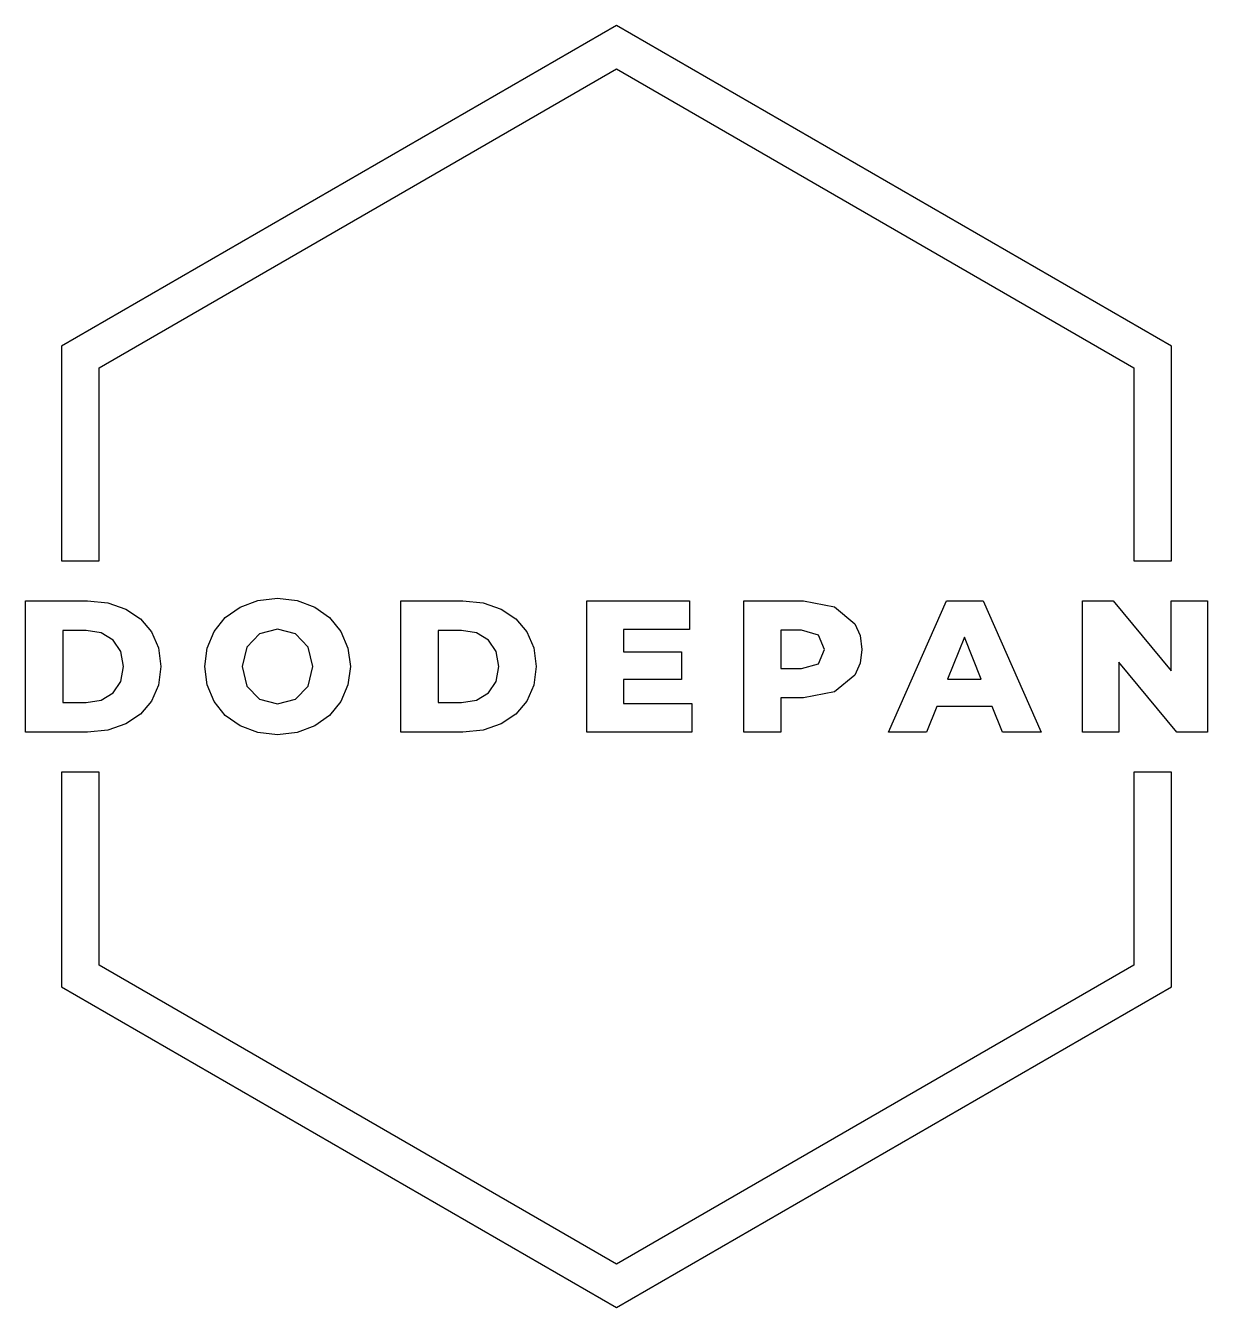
# Model space of a CAD drawing. Extents: x 0 to 45, y 0 to 48.8.
import ezdxf

# ---------------------------------------------------------------- set-up
doc = ezdxf.new("R2010")
doc.units = 0

msp = doc.modelspace()

# ---------------------------------------------------------------- linework, layer by layer
at = {"layer": 'Layer 1'}
for p, q in [((22.499902, 48.802165), (1.368101, 36.601853)), ((43.631934, 36.601853), (22.499902, 48.802165)), ((2.795645, 35.777152), (22.499902, 47.152995)), ((22.499902, 47.152995), (42.204163, 35.777152)), ((1.368101, 36.601853), (1.368101, 28.424725)), ((43.631934, 28.424725), (43.631934, 36.601853)), ((2.795645, 28.424725), (2.795645, 35.777152)), ((42.204163, 35.777152), (42.204163, 28.424725)), ((1.368101, 28.424725), (2.795645, 28.424725)), ((42.204163, 28.424725), (43.631934, 28.424725)), ((-0.000003, 26.89677), (2.360225, 26.89677)), ((-0.000003, 21.90535), (-0.000003, 26.89677)), ((2.360225, 26.89677), (3.133895, 26.820116)), ((8.16552, 26.66146), (8.839361, 26.912813)), ((8.839361, 26.912813), (9.59164, 26.996598)), ((9.59164, 26.996598), (10.342135, 26.912813)), ((10.342135, 26.912813), (11.010629, 26.66146)), ((14.291695, 26.89677), (16.651924, 26.89677)), ((14.291695, 21.90535), (14.291695, 26.89677)), ((16.651924, 26.89677), (17.425594, 26.820116)), ((21.366237, 21.905353), (21.366237, 26.896773)), ((21.366237, 26.896773), (25.280933, 26.896773)), ((25.280933, 26.896773), (25.280933, 25.805791)), ((27.34267, 21.905353), (27.34267, 26.896773)), ((27.34267, 26.896773), (29.624463, 26.896772)), ((29.624463, 26.896772), (30.80101, 26.668593)), ((32.862739, 21.905353), (35.066093, 26.896772)), ((35.066093, 26.896772), (36.45656, 26.896772)), ((36.45656, 26.896772), (38.667046, 21.905353)), ((40.251019, 21.905353), (40.251019, 26.896773)), ((40.251019, 26.896773), (41.413308, 26.896773)), ((41.413308, 26.896773), (43.616662, 24.237059)), ((43.616662, 26.89677), (45.000002, 26.896772)), ((43.616662, 24.237059), (43.616662, 26.89677)), ((45.000002, 26.896772), (45.000002, 21.905353)), ((3.133895, 26.820116), (3.814867, 26.590154)), ((3.814867, 26.590154), (4.378185, 26.219363)), ((7.603985, 26.262146), (8.16552, 26.66146)), ((11.010629, 26.66146), (11.575729, 26.262146)), ((17.425594, 26.820116), (18.106566, 26.590154)), ((18.106566, 26.590154), (18.669883, 26.219363)), ((30.80101, 26.668593), (31.571118, 26.026839)), ((4.378185, 26.219363), (4.79889, 25.720221)), ((7.174367, 25.734482), (7.603985, 26.262146)), ((11.575729, 26.262146), (12.001782, 25.734482)), ((18.669883, 26.219363), (19.090589, 25.720221)), ((31.571118, 26.026839), (31.774339, 25.575829)), ((2.30318, 25.770135), (1.411856, 25.770135)), ((1.411856, 25.770135), (1.411856, 23.031985)), ((2.880759, 25.67922), (2.30318, 25.770135)), ((3.329987, 25.406475), (2.880759, 25.67922)), ((3.624123, 24.973291), (3.329987, 25.406475)), ((4.79889, 25.720221), (5.060939, 25.108772)), ((6.90697, 25.105206), (7.174367, 25.734482)), ((8.907102, 25.648915), (8.422221, 25.142642)), ((9.59164, 25.82718), (8.907102, 25.648915)), ((10.276177, 25.648915), (9.59164, 25.82718)), ((10.761058, 25.142642), (10.276177, 25.648915)), ((12.001782, 25.734482), (12.274528, 25.105206)), ((16.594879, 25.770135), (15.703554, 25.770135)), ((15.703554, 25.770135), (15.703554, 23.031985)), ((17.172458, 25.67922), (16.594879, 25.770135)), ((17.621685, 25.406475), (17.172458, 25.67922)), ((17.915822, 24.973291), (17.621685, 25.406475)), ((19.090589, 25.720221), (19.352638, 25.108772)), ((25.280933, 25.805791), (22.763836, 25.805791)), ((22.763836, 25.805791), (22.763836, 24.96438)), ((29.538903, 25.784399), (28.754536, 25.784399)), ((28.754536, 25.784399), (28.754536, 24.322626)), ((30.194915, 25.591873), (29.538903, 25.784399)), ((30.415966, 25.049947), (30.194915, 25.591873)), ((31.774339, 25.575829), (31.84208, 25.049947)), ((35.750631, 25.513436), (35.108878, 23.916182)), ((36.392385, 23.916182), (35.750631, 25.513436)), ((3.722169, 24.40106), (3.624123, 24.973291)), ((5.060939, 25.108772), (5.148289, 24.40106)), ((6.817837, 24.40106), (6.90697, 25.105206)), ((8.422221, 25.142642), (8.243957, 24.40106)), ((10.939323, 24.40106), (10.761058, 25.142642)), ((12.274528, 25.105206), (12.365443, 24.40106)), ((18.013868, 24.40106), (17.915822, 24.973291)), ((19.352638, 25.108772), (19.439988, 24.40106)), ((22.763836, 24.96438), (24.981449, 24.96438)), ((24.981449, 24.96438), (24.981449, 23.909052)), ((30.194915, 24.508021), (30.415966, 25.049947)), ((31.84208, 25.049947), (31.774339, 24.524066)), ((29.538903, 24.322626), (30.194915, 24.508021)), ((31.774339, 24.524066), (31.571118, 24.073055)), ((43.837713, 21.905353), (41.634359, 24.565066)), ((41.634359, 24.565066), (41.634359, 21.905353)), ((3.624123, 23.82883), (3.722169, 24.40106)), ((5.148289, 24.40106), (5.060939, 23.693348)), ((6.90697, 23.696913), (6.817837, 24.40106)), ((8.243957, 24.40106), (8.422221, 23.652347)), ((10.761058, 23.652347), (10.939323, 24.40106)), ((12.365443, 24.40106), (12.274528, 23.696913)), ((17.915822, 23.82883), (18.013868, 24.40106)), ((19.439988, 24.40106), (19.352638, 23.693348)), ((28.754536, 24.322626), (29.538903, 24.322626)), ((31.571118, 24.073055), (30.80101, 23.431301)), ((35.108878, 23.916182), (36.392385, 23.916182)), ((3.329987, 23.395646), (3.624123, 23.82883)), ((5.060939, 23.693348), (4.79889, 23.081899)), ((7.174367, 23.067638), (6.90697, 23.696913)), ((8.422221, 23.652347), (8.907102, 23.153205)), ((10.276177, 23.153205), (10.761058, 23.652347)), ((12.274528, 23.696913), (12.001782, 23.067638)), ((17.621685, 23.395646), (17.915822, 23.82883)), ((19.352638, 23.693348), (19.090589, 23.081899)), ((24.981449, 23.909052), (22.763836, 23.909052)), ((22.763836, 23.909052), (22.763836, 22.996335)), ((30.80101, 23.431301), (29.624463, 23.210253)), ((1.411856, 23.031985), (2.30318, 23.031985)), ((2.30318, 23.031985), (2.880759, 23.1229)), ((2.880759, 23.1229), (3.329987, 23.395646)), ((4.79889, 23.081899), (4.378185, 22.582757)), ((7.603985, 22.539973), (7.174367, 23.067638)), ((8.907102, 23.153205), (9.59164, 22.97494)), ((9.59164, 22.97494), (10.276177, 23.153205)), ((9.59164, 22.97494), (9.59164, 22.97494)), ((12.001782, 23.067638), (11.575729, 22.539973)), ((15.703554, 23.031985), (16.594879, 23.031985)), ((16.594879, 23.031985), (17.172458, 23.1229)), ((17.172458, 23.1229), (17.621685, 23.395646)), ((19.090589, 23.081899), (18.669883, 22.582757)), ((22.763836, 22.996335), (25.373634, 22.996335)), ((25.373634, 22.996335), (25.373634, 21.905353)), ((29.624463, 23.210253), (28.754531, 23.210253)), ((28.754531, 23.210253), (28.754531, 21.905353)), ((4.378185, 22.582757), (3.814867, 22.211966)), ((8.16552, 22.14066), (7.603985, 22.539973)), ((11.575729, 22.539973), (11.010629, 22.14066)), ((18.669883, 22.582757), (18.106566, 22.211966)), ((34.695302, 22.875114), (34.303121, 21.905353)), ((36.80596, 22.875114), (34.695302, 22.875114)), ((37.198146, 21.905353), (36.80596, 22.875114)), ((3.133895, 21.982004), (2.360225, 21.90535)), ((3.814867, 22.211966), (3.133895, 21.982004)), ((8.839361, 21.889306), (8.16552, 22.14066)), ((11.010629, 22.14066), (10.342135, 21.889306)), ((17.425594, 21.982004), (16.651924, 21.90535)), ((18.106566, 22.211966), (17.425594, 21.982004)), ((2.360225, 21.90535), (-0.000003, 21.90535)), ((9.59164, 21.805522), (8.839361, 21.889306)), ((10.342135, 21.889306), (9.59164, 21.805522)), ((9.59164, 21.805522), (9.59164, 21.805522)), ((16.651924, 21.90535), (14.291695, 21.90535)), ((25.373634, 21.905353), (21.366237, 21.905353)), ((28.754531, 21.905353), (27.34267, 21.905353)), ((34.303121, 21.905353), (32.862739, 21.905353)), ((38.667046, 21.905353), (37.198146, 21.905353)), ((41.634359, 21.905353), (40.251019, 21.905353)), ((45.000002, 21.905353), (43.837713, 21.905353)), ((1.368101, 20.377435), (1.368101, 12.200307)), ((2.795645, 20.377435), (1.368101, 20.377435)), ((2.795645, 13.024777), (2.795645, 20.377435)), ((43.631934, 20.377435), (42.204163, 20.377435)), ((42.204163, 20.377435), (42.204163, 13.024777)), ((43.631934, 12.200307), (43.631934, 20.377435)), ((22.499902, 1.649168), (2.795645, 13.024777)), ((42.204163, 13.024777), (22.499902, 1.649168)), ((1.368101, 12.200307), (22.499902, -0.000007)), ((22.499902, -0.000007), (43.631934, 12.200307))]:
    msp.add_line(p, q, dxfattribs=at)

doc.saveas('drawing.dxf')
